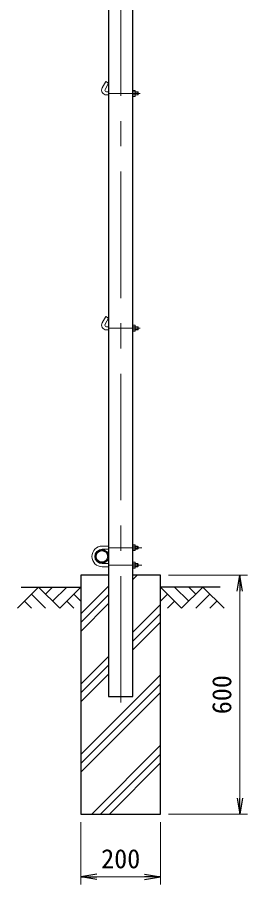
# Model space of a CAD drawing. Units: millimetres, scale not verified. Extents: x -4200 to 4200, y -2970 to 2970.
# Drawn here: x -303 to 276, y -1317 to 861 of the extents above; entities that cross this region are included whole.
import ezdxf
from ezdxf.enums import TextEntityAlignment as Align

# ---------------------------------------------------------------- set-up
doc = ezdxf.new("R2010")
doc.units = ezdxf.units.MM
doc.header["$LTSCALE"] = 10
doc.linetypes.add('USER1', pattern=[50.8, 31.75, -6.35, 6.35, -6.35])
for name, color, linetype, lineweight in [('0-0_D-STR1', 1, 'Continuous', 25), ('0-1_D-STR3', 3, 'Continuous', 13), ('0-2_D-BMK', 2, 'USER1', 13), ('0-4_D-STR-DIM', 7, 'Continuous', 13), ('0-7_D-DCR-HCH', 7, 'Continuous', 13), ('0-8_D-STR4', 7, 'Continuous', 25), ('0-9_D-BGD', 7, 'Continuous', 25)]:
    doc.layers.add(name, color=color, linetype=linetype, lineweight=lineweight)
doc.layers.add('0-5_0', color=7, linetype='Continuous')
doc.styles.add('ＭＳ ゴシック', font='')
doc.styles.get('ＭＳ ゴシック').set_extended_font_data('MS Gothic')

# ---------------------------------------------------------------- blocks, each defined once
blk = doc.blocks.new('_Open')
at = {"layer": '0-5_0'}
blk.add_line((-10, 1.667), (0, 0), dxfattribs=at)
blk.add_lwpolyline([(-10, -1.667), (0, 0), (-10, 0)], dxfattribs=at)

msp = doc.modelspace()

# ---------------------------------------------------------------- linework, layer by layer
at = {"layer": '0-0_D-STR1'}
msp.add_lwpolyline([(-73.4, 1276.23), (-73.4, -844.77), (-12.9, -844.77), (-12.9, 1276.23)], dxfattribs=at)
for radius in [17, 14.7]:
    msp.add_circle((-90.4, -492.77), radius, dxfattribs=at)
at = {"layer": '0-1_D-STR3'}
for p, q in [((-80.33, 699.82), (-89.33, 684.23)), ((-73.4, 695.82), (-80.33, 699.82)), ((-73.4, 695.82), (-82.4, 680.23)), ((-12.9, 677.73), (-12.9, 662.73)), ((-12.9, 677.73), (-7.1, 677.73)), ((-6.4, 676.15), (-6.4, 664.58)), ((-78.94, 674.23), (-73.4, 674.23)), ((-78.94, 666.23), (-73.4, 666.23)), ((-7.1, 673.98), (-12.9, 673.98)), ((-7.1, 666.48), (-12.9, 666.48)), ((-12.9, 662.73), (-7.1, 662.73)), ((-6.4, 674.23), (-0.14, 674.23)), ((-6.4, 673.53), (0.56, 673.53)), ((-6.4, 666.93), (0.56, 666.93)), ((-6.4, 666.23), (-0.14, 666.23)), ((-0.14, 674.23), (-0.14, 666.23)), ((1.06, 673.03), (-0.14, 674.23)), ((-0.14, 666.23), (1.06, 667.43)), ((1.06, 673.03), (1.06, 667.43)), ((1.06, 673.03), (1.06, 667.43)), ((-80.33, 109.82), (-89.33, 94.23)), ((-73.4, 105.82), (-80.33, 109.82)), ((-73.4, 105.82), (-82.4, 90.23)), ((-12.9, 87.73), (-12.9, 72.73)), ((-12.9, 87.73), (-7.1, 87.73)), ((-78.94, 84.23), (-73.4, 84.23)), ((-78.94, 76.23), (-73.4, 76.23)), ((-7.1, 83.98), (-12.9, 83.98)), ((-7.1, 76.48), (-12.9, 76.48)), ((-12.9, 72.73), (-7.1, 72.73)), ((-6.4, 86.15), (-6.4, 74.58)), ((-6.4, 84.23), (-0.14, 84.23)), ((-6.4, 83.53), (0.56, 83.53)), ((-6.4, 76.93), (0.56, 76.93)), ((-6.4, 76.23), (-0.14, 76.23)), ((-0.14, 84.23), (-0.14, 76.23)), ((1.06, 83.03), (-0.14, 84.23)), ((-0.14, 76.23), (1.06, 77.43)), ((1.06, 83.03), (1.06, 77.43)), ((1.06, 83.03), (1.06, 77.43)), ((-89.4, -466.77), (-73.4, -466.77)), ((-89.4, -474.77), (-73.4, -474.77)), ((-12.9, -463.27), (-7.1, -463.27)), ((-7.1, -467.02), (-12.9, -467.02)), ((-7.1, -474.52), (-12.9, -474.52)), ((-6.4, -464.85), (-6.4, -476.42)), ((-6.4, -466.77), (-0.6, -466.77)), ((-6.4, -467.47), (0.1, -467.47)), ((-6.4, -474.07), (0.1, -474.07)), ((-6.4, -474.77), (-0.6, -474.77)), ((-0.6, -466.77), (0.6, -467.97)), ((-0.6, -474.77), (-0.6, -466.77)), ((0.6, -473.57), (-0.6, -474.77)), ((0.6, -473.57), (0.6, -467.97)), ((-89.4, -510.77), (-73.4, -510.77)), ((-89.4, -518.77), (-73.4, -518.77)), ((-12.9, -522.27), (-12.9, -507.27)), ((-12.9, -507.27), (-7.1, -507.27)), ((-7.1, -511.02), (-12.9, -511.02)), ((-7.1, -518.52), (-12.9, -518.52)), ((-12.9, -522.27), (-7.1, -522.27)), ((-6.4, -520.69), (-6.4, -509.13)), ((-6.4, -510.77), (-0.6, -510.77)), ((-6.4, -511.47), (0.1, -511.47)), ((-6.4, -518.07), (0.1, -518.07)), ((-6.4, -518.77), (-0.6, -518.77)), ((-0.6, -510.77), (0.6, -511.97)), ((0.6, -517.57), (0.6, -511.97))]:
    msp.add_line(p, q, dxfattribs=at)
for points in [[(-12.9, -463.27), (-12.9, -478.27), (-7.1, -478.27)], [(0.6, -517.57), (-0.6, -518.77), (-0.6, -510.77)]]:
    msp.add_lwpolyline(points, dxfattribs=at)
for centre, radius, start, end in [((-78.94, 678.23), 12, 150, 270), ((-78.94, 678.23), 4, 150, 270), ((-9.2, 675.85), 2.81, 318.21899, 41.78101), ((-16.8, 670.23), 10.39, 338.85295, 21.14705), ((-9.26, 664.6), 2.86, 319.0514, 40.9486), ((-78.94, 88.23), 12, 150, 270), ((-78.94, 88.23), 4, 150, 270), ((-9.2, 85.85), 2.81, 318.21899, 41.78101), ((-16.8, 80.23), 10.39, 338.85295, 21.14705), ((-9.26, 74.6), 2.86, 319.0514, 40.9486), ((-89.4, -492.77), 26, 90, 270), ((-89.4, -492.77), 18, 90, 270), ((-16.8, -470.77), 10.39, 338.85295, 21.14705), ((-9.2, -465.15), 2.81, 318.21899, 41.78101), ((-9.26, -476.4), 2.86, 319.0514, 40.9486), ((-16.8, -514.77), 10.39, 338.85295, 21.14705), ((-9.26, -509.15), 2.86, 319.0514, 40.9486), ((-9.2, -520.4), 2.81, 318.21899, 41.78101)]:
    msp.add_arc(centre, radius, start, end, dxfattribs=at)
at = {"layer": '0-2_D-BMK'}
for p, q in [((-43.15, -859.77), (-43.15, 1300.23)), ((-73.4, 670.23), (5.95, 670.23)), ((-73.4, 80.23), (5.95, 80.23)), ((-73.4, -470.77), (10.19, -470.77)), ((-73.4, -514.77), (10.19, -514.77))]:
    msp.add_line(p, q, dxfattribs=at)
at = {"layer": '0-4_D-STR-DIM'}
for p, q in [((76.85, -539.77), (275.86, -539.77)), ((255.86, -1099.77), (255.86, -579.77)), ((76.85, -1139.77), (275.86, -1139.77)), ((-143.15, -1159.77), (-143.15, -1317.09)), ((56.85, -1159.77), (56.85, -1317.09)), ((-103.15, -1297.09), (16.85, -1297.09))]:
    msp.add_line(p, q, dxfattribs=at)
at = {"layer": '0-7_D-DCR-HCH'}
for p, q in [((-12.9, -550.76), (-1.91, -539.77)), ((-249.58, -569.77), (-302.79, -622.99)), ((-267.31, -587.51), (-231.68, -622.99)), ((-249.58, -569.77), (-196.36, -622.99)), ((-231.84, -587.51), (-214.1, -569.77)), ((-214.1, -605.25), (-178.63, -569.77)), ((-196.36, -622.99), (-143.15, -569.77)), ((-160.89, -587.51), (-143.15, -605.17)), ((-143.15, -636.82), (-73.4, -567.07)), ((110.06, -622.99), (56.85, -569.77)), ((74.59, -587.51), (56.85, -605.17)), ((127.8, -605.25), (92.32, -569.77)), ((163.27, -569.77), (110.06, -622.99)), ((145.63, -587.6), (127.8, -569.77)), ((181.01, -587.51), (145.37, -622.99)), ((163.27, -569.77), (216.48, -622.99)), ((-285.05, -605.25), (-267.23, -622.99)), ((-178.63, -605.25), (-160.81, -622.99)), ((-143.15, -658.92), (-73.4, -589.17)), ((92.32, -605.25), (74.5, -622.99)), ((198.75, -605.25), (180.93, -622.99)), ((-143.15, -681.01), (-73.4, -611.26)), ((-12.9, -683.34), (56.85, -613.59)), ((-12.9, -705.44), (56.85, -635.69)), ((-12.9, -727.54), (56.85, -657.79)), ((-143.15, -813.59), (-73.4, -743.84)), ((-143.15, -835.69), (-73.4, -765.94)), ((-143.15, -857.79), (-73.4, -788.04)), ((-143.15, -990.37), (56.85, -790.37)), ((-143.15, -1012.47), (56.85, -812.47)), ((-143.15, -1034.57), (56.85, -834.57)), ((-115.78, -1139.77), (56.85, -967.15)), ((-93.68, -1139.77), (56.85, -989.25)), ((-71.58, -1139.77), (56.85, -1011.34))]:
    msp.add_line(p, q, dxfattribs=at)
at = {"layer": '0-8_D-STR4'}
msp.add_line((56.85, -539.77), (-12.9, -539.77), dxfattribs=at)
msp.add_lwpolyline([(-73.4, -539.77), (-143.15, -539.77), (-143.15, -1139.77), (56.85, -1139.77), (56.85, -539.77)], dxfattribs=at)
at = {"layer": '0-9_D-BGD'}
for p, q in [((-293.15, -569.77), (-143.15, -569.77)), ((206.85, -569.77), (56.85, -569.77))]:
    msp.add_line(p, q, dxfattribs=at)

# ---------------------------------------------------------------- block references
at = {"layer": '0-4_D-STR-DIM', "xscale": 4, "yscale": 4}
for p, rotation in [((255.86, -539.77), 90), ((255.86, -1139.77), 270), ((-143.15, -1297.09), 180)]:
    msp.add_blockref('_Open', p, dxfattribs=dict(at, rotation=rotation))
msp.add_blockref('_Open', (56.85, -1297.09), dxfattribs=at)

# ---------------------------------------------------------------- texts
at = {"layer": '0-4_D-STR-DIM', "style": 'ＭＳ ゴシック'}
msp.add_text('600', height=48.09, rotation=90, dxfattribs=at).set_placement((249.11, -889.02), align=Align.BOTTOM_LEFT)
msp.add_text('200', height=48.09, dxfattribs=at).set_placement((-92.15, -1290.34), align=Align.BOTTOM_LEFT)

doc.saveas('drawing.dxf')
